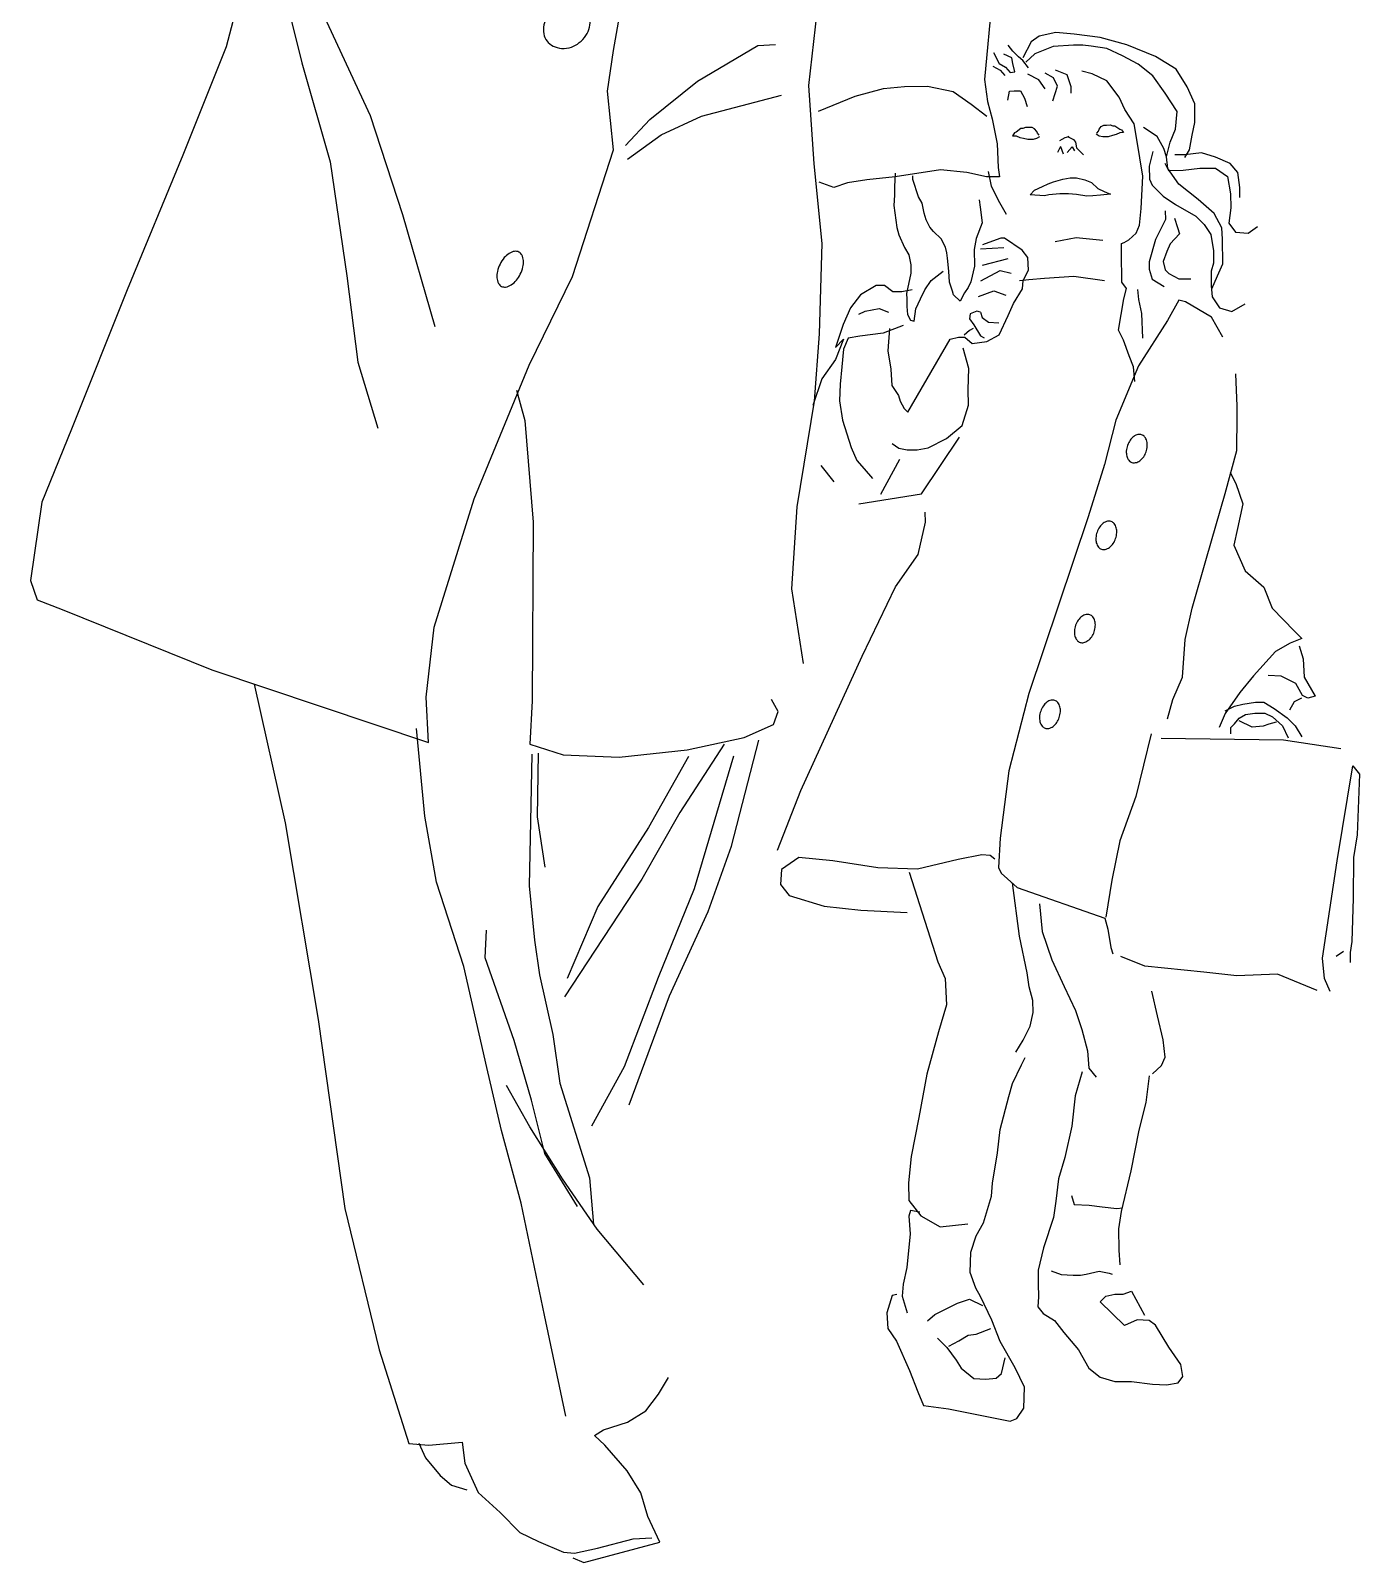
# Model space of a CAD drawing. Extents: x 15.44 to 16.41, y -2.69 to -0.98.
# Drawn here: x 15.571 to 16.411, y -2.685 to -1.717 of the extents above; entities that cross this region are included whole.
import ezdxf

# ---------------------------------------------------------------- set-up
doc = ezdxf.new("R2010")
doc.units = 0
doc.header["$LTSCALE"] = 100
doc.header["$MEASUREMENT"] = 0
doc.layers.add('P-PESSOA', color=2, linetype='CONTINUOUS')

msp = doc.modelspace()

# ---------------------------------------------------------------- linework, layer by layer
at = {"layer": 'P-PESSOA'}
for p, q in [((15.71255, -1.6583), (15.6946, -1.72709)), ((15.93951, -1.72941), (15.9499, -1.66884)), ((16.18088, -1.67295), (16.17395, -1.74762)), ((16.063, -1.7515), (16.0705, -1.68447)), ((15.75129, -1.69631), (15.78572, -1.77042)), ((15.73512, -1.70743), (15.74238, -1.7371)), ((16.20858, -1.72037), (16.20346, -1.72391)), ((16.21902, -1.71795), (16.20858, -1.72037)), ((16.23066, -1.719), (16.21902, -1.71795)), ((16.24713, -1.72117), (16.23066, -1.719)), ((16.26395, -1.72566), (16.24713, -1.72117)), ((15.6946, -1.72709), (15.66734, -1.79547)), ((15.9356, -1.75504), (15.93951, -1.72941)), ((15.99253, -1.74868), (16.03069, -1.72622)), ((16.03069, -1.72622), (16.04182, -1.72545)), ((16.1796, -1.73062), (16.18315, -1.73756)), ((16.19126, -1.73399), (16.18609, -1.73172)), ((16.19189, -1.72983), (16.18886, -1.72587)), ((16.19541, -1.73329), (16.19189, -1.72983)), ((16.19825, -1.73559), (16.19541, -1.73329)), ((16.20346, -1.72391), (16.19824, -1.73393)), ((16.20586, -1.73153), (16.20009, -1.73673)), ((16.21744, -1.72677), (16.20586, -1.73153)), ((16.23023, -1.72598), (16.21744, -1.72677)), ((16.23604, -1.72592), (16.23023, -1.72598)), ((16.24136, -1.72654), (16.23604, -1.72592)), ((16.25118, -1.72811), (16.24136, -1.72654)), ((16.26119, -1.73266), (16.25118, -1.72811)), ((16.27105, -1.73789), (16.26119, -1.73266)), ((16.28213, -1.73313), (16.26395, -1.72566)), ((16.295, -1.74115), (16.28213, -1.73313)), ((15.74238, -1.7371), (15.76042, -1.79973)), ((16.17918, -1.73926), (16.18386, -1.74171)), ((16.18315, -1.73756), (16.18733, -1.73985)), ((16.18386, -1.74171), (16.18671, -1.74517)), ((16.18733, -1.73985), (16.19019, -1.74331)), ((16.19019, -1.74331), (16.19317, -1.74278)), ((16.19196, -1.73748), (16.19126, -1.73399)), ((16.19317, -1.74278), (16.19196, -1.73748)), ((16.20179, -1.74021), (16.19825, -1.73559)), ((16.22625, -1.74479), (16.21875, -1.74187)), ((16.24203, -1.74398), (16.23553, -1.74238)), ((16.28042, -1.74544), (16.27105, -1.73789)), ((16.30208, -1.75221), (16.295, -1.74115)), ((15.96252, -1.77289), (15.99253, -1.74868)), ((16.0663, -1.80097), (16.063, -1.7515)), ((16.11004, -1.75337), (16.12348, -1.75208)), ((16.12348, -1.75208), (16.13793, -1.75195)), ((16.13793, -1.75195), (16.15425, -1.75528)), ((16.17395, -1.74762), (16.17591, -1.76155)), ((16.20834, -1.74779), (16.20133, -1.74436)), ((16.21238, -1.75356), (16.20834, -1.74779)), ((16.21763, -1.74653), (16.21229, -1.74376)), ((16.2171, -1.76116), (16.22001, -1.75183)), ((16.22001, -1.75183), (16.21763, -1.74653)), ((16.22865, -1.75224), (16.22625, -1.74479)), ((16.22869, -1.7564), (16.22865, -1.75224)), ((16.25138, -1.74854), (16.24203, -1.74398)), ((16.25912, -1.75893), (16.25138, -1.74854)), ((16.28817, -1.75633), (16.28042, -1.74544)), ((16.30684, -1.76313), (16.30208, -1.75221)), ((15.93945, -1.79221), (15.9356, -1.75504)), ((15.99506, -1.77075), (16.04561, -1.75748)), ((16.06897, -1.76772), (16.09214, -1.7582)), ((16.09214, -1.7582), (16.11004, -1.75337)), ((16.15425, -1.75528), (16.16546, -1.76331)), ((16.17591, -1.76155), (16.17883, -1.77249)), ((16.18869, -1.76077), (16.1898, -1.75494)), ((16.1898, -1.75494), (16.19262, -1.75491)), ((16.19262, -1.75491), (16.19678, -1.75487)), ((16.19678, -1.75487), (16.19915, -1.7595)), ((16.19915, -1.7595), (16.20086, -1.7648)), ((16.26268, -1.76654), (16.25912, -1.75893)), ((16.29575, -1.76789), (16.28817, -1.75633)), ((15.78572, -1.77042), (15.80609, -1.83303)), ((15.96959, -1.78262), (15.99506, -1.77075)), ((16.16546, -1.76331), (16.17533, -1.77086)), ((16.26858, -1.77579), (16.26268, -1.76654)), ((16.2947, -1.77903), (16.29575, -1.76789)), ((16.30695, -1.77476), (16.30684, -1.76313)), ((15.94706, -1.78932), (15.96252, -1.77289)), ((16.17883, -1.77249), (16.18197, -1.78824)), ((16.19282, -1.78149), (16.19164, -1.7833)), ((16.19399, -1.781), (16.19282, -1.78149)), ((16.197, -1.7787), (16.19399, -1.781)), ((16.19816, -1.77871), (16.197, -1.7787)), ((16.19983, -1.77806), (16.19816, -1.77871)), ((16.20216, -1.77809), (16.19983, -1.77806)), ((16.20399, -1.7781), (16.20216, -1.77809)), ((16.20564, -1.77878), (16.20399, -1.7781)), ((16.20695, -1.78046), (16.20564, -1.77878)), ((16.20744, -1.78162), (16.20695, -1.78046)), ((16.20859, -1.7828), (16.20744, -1.78162)), ((16.24489, -1.78151), (16.24599, -1.78028)), ((16.24599, -1.78028), (16.24643, -1.7791)), ((16.24643, -1.7791), (16.24767, -1.77737)), ((16.24767, -1.77737), (16.24929, -1.77662)), ((16.24929, -1.77662), (16.25112, -1.77652)), ((16.25112, -1.77652), (16.25344, -1.7764)), ((16.25344, -1.7764), (16.25513, -1.77697)), ((16.25513, -1.77697), (16.2563, -1.77691)), ((16.2563, -1.77691), (16.2594, -1.77908)), ((16.25953, -1.7814), (16.25718, -1.78246)), ((16.2594, -1.77908), (16.26059, -1.77951)), ((16.26185, -1.78128), (16.25953, -1.7814)), ((16.26059, -1.77951), (16.26185, -1.78128)), ((16.27034, -1.78557), (16.26858, -1.77579)), ((16.28311, -1.78379), (16.27442, -1.77806)), ((16.29129, -1.7872), (16.2947, -1.77903)), ((16.3052, -1.78292), (16.30695, -1.77476)), ((15.94831, -1.79794), (15.96959, -1.78262)), ((16.18197, -1.78824), (16.18262, -1.80336)), ((16.19164, -1.7833), (16.19397, -1.78332)), ((16.19397, -1.78332), (16.19635, -1.78428)), ((16.19635, -1.78428), (16.19869, -1.78478)), ((16.19869, -1.78478), (16.20144, -1.78545)), ((16.20144, -1.78545), (16.20486, -1.78545)), ((16.20486, -1.78545), (16.20712, -1.78478)), ((16.20712, -1.78478), (16.20895, -1.78361)), ((16.22189, -1.78998), (16.22017, -1.79373)), ((16.22156, -1.78627), (16.22303, -1.78535)), ((16.22189, -1.78998), (16.22363, -1.79472)), ((16.22303, -1.78535), (16.225, -1.78426)), ((16.225, -1.78426), (16.22734, -1.78371)), ((16.22631, -1.79379), (16.2293, -1.79025)), ((16.22734, -1.78371), (16.22691, -1.78393)), ((16.22691, -1.78393), (16.23012, -1.78551)), ((16.2293, -1.79025), (16.23088, -1.79281)), ((16.23012, -1.78551), (16.23137, -1.78725)), ((16.23137, -1.78725), (16.23203, -1.7909)), ((16.23203, -1.7909), (16.23651, -1.79521)), ((16.24645, -1.78342), (16.24457, -1.78233)), ((16.24873, -1.78399), (16.24645, -1.78342)), ((16.25215, -1.78384), (16.24873, -1.78399)), ((16.25487, -1.78306), (16.25215, -1.78384)), ((16.25718, -1.78246), (16.25487, -1.78306)), ((16.27405, -1.8088), (16.27034, -1.78557)), ((16.28734, -1.79123), (16.28311, -1.78379)), ((16.28905, -1.79653), (16.28734, -1.79123)), ((16.28905, -1.79653), (16.29129, -1.7872)), ((16.30363, -1.79224), (16.3052, -1.78292)), ((15.66734, -1.79547), (15.6321, -1.8807)), ((15.76042, -1.79973), (15.7709, -1.87174)), ((15.91346, -1.87221), (15.93945, -1.79221)), ((16.07143, -1.85143), (16.0663, -1.80097)), ((16.28038, -1.79312), (16.27814, -1.80245)), ((16.28792, -1.80053), (16.29029, -1.80516)), ((16.28978, -1.804), (16.28905, -1.79653)), ((16.30067, -1.79525), (16.29435, -1.79531)), ((16.31112, -1.79399), (16.30067, -1.79525)), ((16.30068, -1.79692), (16.30363, -1.79224)), ((16.31995, -1.79673), (16.31112, -1.79399)), ((16.3293, -1.8008), (16.31995, -1.79673)), ((16.334, -1.80657), (16.3293, -1.8008)), ((16.11754, -1.80913), (16.09962, -1.81112)), ((16.11752, -1.8068), (16.11711, -1.81561)), ((16.14608, -1.80487), (16.11754, -1.80913)), ((16.12869, -1.81085), (16.12867, -1.80852)), ((16.13229, -1.82178), (16.12869, -1.81085)), ((16.16287, -1.80637), (16.14608, -1.80487)), ((16.1752, -1.80924), (16.16287, -1.80637)), ((16.18334, -1.80916), (16.1752, -1.80924)), ((16.17633, -1.80574), (16.17808, -1.81503)), ((16.18262, -1.80336), (16.18334, -1.80916)), ((16.21761, -1.81235), (16.22341, -1.81063)), ((16.22341, -1.81063), (16.22805, -1.80992)), ((16.22805, -1.80992), (16.23204, -1.80989)), ((16.23204, -1.80989), (16.23737, -1.811)), ((16.23737, -1.811), (16.24154, -1.81279)), ((16.27308, -1.82924), (16.27405, -1.8088)), ((16.27814, -1.80245), (16.27822, -1.81059)), ((16.27822, -1.81059), (16.27992, -1.81456)), ((16.29686, -1.8139), (16.28978, -1.804)), ((16.29029, -1.80516), (16.2996, -1.80507)), ((16.2996, -1.80507), (16.31005, -1.8038)), ((16.31005, -1.8038), (16.32002, -1.80371)), ((16.32002, -1.80371), (16.32755, -1.80895)), ((16.32755, -1.80895), (16.32948, -1.8199)), ((16.33525, -1.81586), (16.334, -1.80657)), ((16.07873, -1.81598), (16.0694, -1.81258)), ((16.08734, -1.8129), (16.07873, -1.81598)), ((16.09962, -1.81112), (16.08734, -1.8129)), ((16.11711, -1.81561), (16.11716, -1.82076)), ((16.17808, -1.81503), (16.18349, -1.82544)), ((16.20284, -1.82064), (16.20564, -1.81762)), ((16.21188, -1.82121), (16.20284, -1.82064)), ((16.20564, -1.81762), (16.21066, -1.81541)), ((16.21066, -1.81541), (16.21413, -1.81355)), ((16.2147, -1.82052), (16.21188, -1.82121)), ((16.21413, -1.81355), (16.21761, -1.81235)), ((16.22167, -1.81995), (16.2147, -1.82052)), ((16.22699, -1.8199), (16.22167, -1.81995)), ((16.23214, -1.82035), (16.22699, -1.8199)), ((16.23863, -1.82145), (16.23214, -1.82035)), ((16.24154, -1.81279), (16.24557, -1.81664)), ((16.24557, -1.81664), (16.2495, -1.81853)), ((16.25358, -1.82021), (16.2472, -1.82088)), ((16.2495, -1.81853), (16.25358, -1.82021)), ((16.27992, -1.81456), (16.28696, -1.82147)), ((16.30908, -1.82358), (16.29686, -1.8139)), ((16.32948, -1.8199), (16.32956, -1.82871)), ((16.33531, -1.82217), (16.33525, -1.81586)), ((16.11716, -1.82076), (16.11655, -1.82725)), ((16.11655, -1.82725), (16.11851, -1.84118)), ((16.13465, -1.82591), (16.13229, -1.82178)), ((16.13587, -1.83221), (16.13465, -1.82591)), ((16.17068, -1.82374), (16.17123, -1.82839)), ((16.17123, -1.82839), (16.17248, -1.83834)), ((16.18349, -1.82544), (16.18755, -1.83288)), ((16.2424, -1.82132), (16.23863, -1.82145)), ((16.2472, -1.82088), (16.2424, -1.82132)), ((16.27201, -1.83972), (16.27308, -1.82924)), ((16.28696, -1.82147), (16.29465, -1.82671)), ((16.29465, -1.82671), (16.30752, -1.83407)), ((16.31913, -1.83229), (16.30908, -1.82358)), ((16.32956, -1.82871), (16.32849, -1.83852)), ((15.80609, -1.83303), (15.82653, -1.90377)), ((16.13708, -1.83635), (16.13587, -1.83221)), ((16.13945, -1.84098), (16.13708, -1.83635)), ((16.17248, -1.83834), (16.16859, -1.84818)), ((16.26974, -1.84489), (16.27201, -1.83972)), ((16.28826, -1.83608), (16.28207, -1.84893)), ((16.28821, -1.83076), (16.28826, -1.83608)), ((16.29407, -1.83536), (16.29595, -1.84115)), ((16.30752, -1.83407), (16.31272, -1.83933)), ((16.31272, -1.83933), (16.31693, -1.84561)), ((16.32387, -1.84155), (16.31913, -1.83229)), ((16.32849, -1.83852), (16.33253, -1.84429)), ((16.11851, -1.84118), (16.11972, -1.84582)), ((16.11972, -1.84582), (16.12329, -1.85393)), ((16.1418, -1.84379), (16.13945, -1.84098)), ((16.14649, -1.84839), (16.1418, -1.84379)), ((16.14937, -1.85368), (16.14649, -1.84839)), ((16.16859, -1.84818), (16.16749, -1.85517)), ((16.18421, -1.84803), (16.17907, -1.84991)), ((16.18653, -1.84801), (16.18421, -1.84803)), ((16.19773, -1.85555), (16.18653, -1.84801)), ((16.21862, -1.85003), (16.23188, -1.84758)), ((16.23188, -1.84758), (16.24885, -1.84925)), ((16.26232, -1.85078), (16.26513, -1.84909)), ((16.26513, -1.84909), (16.26974, -1.84489)), ((16.28207, -1.84893), (16.27805, -1.86292)), ((16.29716, -1.8453), (16.2914, -1.85166)), ((16.29595, -1.84115), (16.29716, -1.8453)), ((16.31693, -1.84561), (16.31869, -1.85606)), ((16.32443, -1.84853), (16.32387, -1.84155)), ((16.32458, -1.86414), (16.32443, -1.84853)), ((16.33253, -1.84429), (16.34068, -1.84488)), ((16.34068, -1.84488), (16.34646, -1.84067)), ((16.06964, -1.90844), (16.07143, -1.85143)), ((16.12329, -1.85393), (16.12616, -1.85855)), ((16.12616, -1.85855), (16.12738, -1.86486)), ((16.15007, -1.85716), (16.14937, -1.85368)), ((16.1506, -1.86065), (16.15007, -1.85716)), ((16.16749, -1.85517), (16.16759, -1.86564)), ((16.17148, -1.85463), (16.18609, -1.85383)), ((16.17907, -1.84991), (16.17262, -1.8523)), ((16.20127, -1.86017), (16.19773, -1.85555)), ((16.2605, -1.85146), (16.26232, -1.85078)), ((16.26051, -1.85312), (16.2605, -1.85146)), ((16.26055, -1.85727), (16.26051, -1.85312)), ((16.26073, -1.87588), (16.26055, -1.85727)), ((16.28912, -1.85634), (16.28686, -1.86284)), ((16.2914, -1.85166), (16.28912, -1.85634)), ((16.31869, -1.85606), (16.31876, -1.8637)), ((16.12738, -1.86486), (16.12743, -1.87017)), ((16.14027, -1.8747), (16.14785, -1.86881)), ((16.15134, -1.86878), (16.1506, -1.86065)), ((16.15191, -1.87575), (16.15134, -1.86878)), ((16.16759, -1.86564), (16.16536, -1.87563)), ((16.17167, -1.8749), (16.1839, -1.86847)), ((16.17274, -1.86509), (16.18898, -1.86078)), ((16.1839, -1.86847), (16.19089, -1.87007)), ((16.19841, -1.87465), (16.20184, -1.8683)), ((16.20184, -1.8683), (16.20127, -1.86017)), ((16.27805, -1.86292), (16.27809, -1.86757)), ((16.27809, -1.86757), (16.27998, -1.87387)), ((16.28686, -1.86284), (16.28807, -1.86798)), ((16.28807, -1.86798), (16.29042, -1.87028)), ((16.31876, -1.8637), (16.31715, -1.86886)), ((16.31715, -1.86886), (16.31724, -1.87817)), ((16.32117, -1.87182), (16.32458, -1.86414)), ((15.7709, -1.87174), (15.7779, -1.92633)), ((15.88608, -1.92829), (15.91346, -1.87221)), ((16.10541, -1.87786), (16.09566, -1.88377)), ((16.11072, -1.87781), (16.10541, -1.87786)), ((16.11591, -1.88191), (16.11072, -1.87781)), ((16.12743, -1.87017), (16.12473, -1.88299)), ((16.13633, -1.88055), (16.14027, -1.8747)), ((16.15379, -1.88155), (16.15191, -1.87575)), ((16.16536, -1.87563), (16.16357, -1.87913)), ((16.19609, -1.87467), (16.2019, -1.87412)), ((16.19797, -1.87997), (16.19841, -1.87465)), ((16.2019, -1.87412), (16.21186, -1.87336)), ((16.21186, -1.87336), (16.23045, -1.87202)), ((16.23045, -1.87202), (16.24975, -1.87482)), ((16.26376, -1.87984), (16.26073, -1.87588)), ((16.27998, -1.87387), (16.2875, -1.87845)), ((16.29042, -1.87028), (16.29676, -1.87371)), ((16.29676, -1.87371), (16.3044, -1.87364)), ((16.31724, -1.87817), (16.3178, -1.88514)), ((16.31775, -1.87999), (16.32117, -1.87182)), ((15.6321, -1.8807), (15.59688, -1.96876)), ((16.09566, -1.88377), (16.08926, -1.89197)), ((16.12173, -1.88186), (16.11591, -1.88191)), ((16.12819, -1.88063), (16.12173, -1.88186)), ((16.12473, -1.88299), (16.12476, -1.88648)), ((16.12476, -1.88648), (16.1248, -1.89113)), ((16.13063, -1.89274), (16.1334, -1.8864)), ((16.1334, -1.8864), (16.13633, -1.88055)), ((16.15431, -1.88387), (16.15379, -1.88155)), ((16.1585, -1.88782), (16.15431, -1.88387)), ((16.16127, -1.88264), (16.1585, -1.88782)), ((16.16357, -1.87913), (16.16127, -1.88264)), ((16.1701, -1.88488), (16.17987, -1.8813)), ((16.17987, -1.8813), (16.18754, -1.88405)), ((16.19224, -1.88933), (16.19797, -1.87997)), ((16.25869, -1.90614), (16.26199, -1.88634)), ((16.26199, -1.88634), (16.26376, -1.87984)), ((16.27074, -1.88044), (16.2713, -1.88675)), ((16.2713, -1.88675), (16.27321, -1.89553)), ((16.29689, -1.88717), (16.28954, -1.90003)), ((16.30105, -1.88829), (16.29689, -1.88717)), ((16.31743, -1.89794), (16.30105, -1.88829)), ((16.3178, -1.88514), (16.32252, -1.89207)), ((16.08926, -1.89197), (16.08471, -1.90248)), ((16.09461, -1.89607), (16.09858, -1.89421)), ((16.09858, -1.89421), (16.10737, -1.89246)), ((16.10737, -1.89246), (16.11321, -1.89473)), ((16.1248, -1.89113), (16.12535, -1.89628)), ((16.12535, -1.89628), (16.12721, -1.89975)), ((16.12954, -1.90039), (16.13063, -1.89274)), ((16.16489, -1.8959), (16.16442, -1.89889)), ((16.16903, -1.8942), (16.16489, -1.8959)), ((16.17136, -1.89468), (16.16903, -1.8942)), ((16.17136, -1.89468), (16.17255, -1.89815)), ((16.17255, -1.89815), (16.17657, -1.90111)), ((16.18313, -1.90918), (16.18882, -1.89683)), ((16.18882, -1.89683), (16.19224, -1.88933)), ((16.27321, -1.89553), (16.27386, -1.91114)), ((16.32453, -1.91066), (16.31743, -1.89794)), ((16.32252, -1.89207), (16.33019, -1.89433)), ((16.33019, -1.89433), (16.33878, -1.88959)), ((16.08471, -1.90248), (16.0797, -1.91715)), ((16.12259, -1.90328), (16.10985, -1.90805)), ((16.11381, -1.90519), (16.11278, -1.91916)), ((16.12721, -1.89975), (16.12954, -1.90039)), ((16.16449, -1.90637), (16.16103, -1.90939)), ((16.16442, -1.89889), (16.16728, -1.90285)), ((16.16681, -1.90519), (16.16449, -1.90637)), ((16.16728, -1.90285), (16.1715, -1.90979)), ((16.17657, -1.90111), (16.18305, -1.90154)), ((16.26174, -1.91242), (16.25869, -1.90614)), ((16.28954, -1.90003), (16.2712, -1.92861)), ((16.06656, -1.951), (16.06964, -1.90844)), ((16.0797, -1.91715), (16.08479, -1.91178)), ((16.08479, -1.91178), (16.07977, -1.92462)), ((16.08778, -1.91125), (16.08486, -1.91826)), ((16.09525, -1.91002), (16.08778, -1.91125)), ((16.10985, -1.90805), (16.09525, -1.91002)), ((16.12544, -1.95791), (16.15225, -1.9118)), ((16.15225, -1.9118), (16.15755, -1.91059)), ((16.15755, -1.91059), (16.16154, -1.91055)), ((16.16405, -1.9303), (16.16044, -1.91754)), ((16.16154, -1.91055), (16.16623, -1.91449)), ((16.16623, -1.91449), (16.17552, -1.91324)), ((16.1715, -1.90979), (16.17384, -1.91093)), ((16.17552, -1.91324), (16.18313, -1.90918)), ((16.26533, -1.92236), (16.26174, -1.91242)), ((15.7779, -1.92633), (15.79043, -1.96808)), ((16.07977, -1.92462), (16.07108, -1.937)), ((16.08486, -1.91826), (16.0838, -1.92924)), ((16.11278, -1.91916), (16.11472, -1.93077)), ((16.26822, -1.92931), (16.26533, -1.92236)), ((15.85133, -2.01286), (15.88608, -1.92829)), ((16.0838, -1.92924), (16.08274, -1.94038)), ((16.11472, -1.93077), (16.11531, -1.94123)), ((16.16368, -1.94359), (16.16405, -1.9303)), ((16.2712, -1.92861), (16.25691, -1.96314)), ((16.26897, -1.9386), (16.26822, -1.92931)), ((16.33358, -1.95427), (16.33289, -1.93384)), ((15.87809, -1.94399), (15.88342, -1.96321)), ((16.07108, -1.937), (16.06542, -1.95383)), ((16.08274, -1.94038), (16.08234, -1.95085)), ((16.11531, -1.94123), (16.11953, -1.9475)), ((16.16378, -1.95356), (16.16368, -1.94359)), ((16.05557, -2.01789), (16.06656, -1.951)), ((16.08234, -1.95085), (16.08412, -1.96296)), ((16.11953, -1.9475), (16.12072, -1.95098)), ((16.12072, -1.95098), (16.12309, -1.95561)), ((16.12309, -1.95561), (16.12544, -1.95791)), ((16.15975, -1.96639), (16.16378, -1.95356)), ((16.33364, -1.96058), (16.33358, -1.95427)), ((15.88342, -1.96321), (15.88869, -2.02762)), ((16.08412, -1.96296), (16.0896, -1.98035)), ((16.25691, -1.96314), (16.2497, -1.99112)), ((16.33335, -1.98218), (16.33364, -1.96058)), ((15.59688, -1.96876), (15.57805, -2.01496)), ((16.13407, -2.00967), (16.15816, -1.97388)), ((16.13845, -1.98055), (16.15002, -1.97463)), ((16.15002, -1.97463), (16.15975, -1.96639)), ((16.0896, -1.98035), (16.09317, -1.98846)), ((16.11566, -1.97778), (16.11984, -1.98073)), ((16.11984, -1.98073), (16.125, -1.98184)), ((16.125, -1.98184), (16.13148, -1.98178)), ((16.13148, -1.98178), (16.13845, -1.98055)), ((16.32597, -2.0095), (16.33335, -1.98218)), ((16.07044, -1.99167), (16.07868, -2.00205)), ((16.09317, -1.98846), (16.09787, -1.99373)), ((16.09787, -1.99373), (16.10308, -1.99999)), ((16.10849, -2.00991), (16.12041, -1.9877)), ((16.2497, -1.99112), (16.23938, -2.02428)), ((16.32933, -1.99618), (16.33288, -2.00312)), ((16.33288, -2.00312), (16.33716, -2.01587)), ((15.82602, -2.09401), (15.85133, -2.01286)), ((16.09459, -2.01586), (16.13407, -2.00967)), ((16.31423, -2.05032), (16.32597, -2.0095)), ((15.57805, -2.01496), (15.57104, -2.06437)), ((16.05207, -2.06976), (16.05557, -2.01789)), ((16.13657, -2.02759), (16.13651, -2.02127)), ((16.33716, -2.01587), (16.33382, -2.03152)), ((15.88869, -2.02762), (15.8881, -2.1406)), ((16.13211, -2.04807), (16.13657, -2.02759)), ((16.23938, -2.02428), (16.20206, -2.13579)), ((16.33382, -2.03152), (16.33159, -2.04201)), ((16.33159, -2.04201), (16.33872, -2.05823)), ((16.11769, -2.06847), (16.13211, -2.04807)), ((16.30522, -2.08197), (16.31423, -2.05032)), ((16.33872, -2.05823), (16.35045, -2.06858)), ((15.57104, -2.06437), (15.57515, -2.07663)), ((16.0595, -2.11687), (16.05207, -2.06976)), ((16.09667, -2.11237), (16.11769, -2.06847)), ((16.35045, -2.06858), (16.35573, -2.08199)), ((15.57515, -2.07663), (15.59099, -2.08279)), ((16.30076, -2.10178), (16.30522, -2.08197)), ((16.35573, -2.08199), (16.36982, -2.09647)), ((15.59099, -2.08279), (15.68555, -2.12093)), ((15.82113, -2.13825), (15.82602, -2.09401)), ((16.37452, -2.10108), (16.36707, -2.10398)), ((16.36982, -2.09647), (16.37452, -2.10108)), ((16.29916, -2.12556), (16.30076, -2.10178)), ((16.35782, -2.10938), (16.34401, -2.12463)), ((16.36707, -2.10398), (16.35782, -2.10938)), ((16.3729, -2.10575), (16.37531, -2.11387)), ((15.68555, -2.12093), (15.82256, -2.16681)), ((16.05794, -2.19714), (16.09667, -2.11237)), ((16.37531, -2.11387), (16.37592, -2.12549)), ((15.71239, -2.12998), (15.73183, -2.21769)), ((16.29298, -2.13957), (16.29916, -2.12556)), ((16.34401, -2.12463), (16.3353, -2.13518)), ((16.36146, -2.12496), (16.35331, -2.12454)), ((16.3708, -2.12953), (16.36146, -2.12496)), ((16.37486, -2.13713), (16.3708, -2.12953)), ((16.37592, -2.12549), (16.38301, -2.13755)), ((15.82256, -2.16681), (15.82113, -2.13825)), ((16.04351, -2.14726), (16.03928, -2.13966)), ((16.20206, -2.13579), (16.18924, -2.18475)), ((16.28961, -2.1519), (16.29298, -2.13957)), ((16.3353, -2.13518), (16.32613, -2.14856)), ((16.37438, -2.1388), (16.36975, -2.14117)), ((16.37837, -2.13876), (16.37486, -2.13713)), ((16.38301, -2.13755), (16.37837, -2.13876)), ((15.8881, -2.1406), (15.88653, -2.16787)), ((16.0406, -2.15543), (16.04351, -2.14726)), ((16.32613, -2.14856), (16.32222, -2.1574)), ((16.32611, -2.1469), (16.3319, -2.14385)), ((16.3319, -2.14385), (16.3372, -2.14264)), ((16.33496, -2.15147), (16.33893, -2.1491)), ((16.3372, -2.14264), (16.34533, -2.1414)), ((16.33893, -2.1491), (16.34473, -2.14838)), ((16.34473, -2.14838), (16.35121, -2.14832)), ((16.34533, -2.1414), (16.35048, -2.14135)), ((16.35048, -2.14135), (16.357, -2.14544)), ((16.35121, -2.14832), (16.35589, -2.1506)), ((16.357, -2.14544), (16.3652, -2.15118)), ((16.36975, -2.14117), (16.36681, -2.14651)), ((15.82018, -2.21336), (15.815, -2.15808)), ((16.02207, -2.16375), (16.0406, -2.15543)), ((16.3297, -2.15733), (16.332, -2.15498)), ((16.32974, -2.16132), (16.3297, -2.15733)), ((16.332, -2.15498), (16.33496, -2.15147)), ((16.34316, -2.1572), (16.33498, -2.15313)), ((16.35013, -2.15647), (16.34316, -2.1572)), ((16.3536, -2.15528), (16.35013, -2.15647)), ((16.35824, -2.15407), (16.3536, -2.15528)), ((16.35589, -2.1506), (16.36225, -2.15636)), ((16.36225, -2.15636), (16.36582, -2.16397)), ((16.3652, -2.15118), (16.37039, -2.15628)), ((16.37039, -2.15628), (16.37461, -2.16322)), ((15.88653, -2.16787), (15.9077, -2.17464)), ((16.00931, -2.16786), (15.98132, -2.21116)), ((15.98609, -2.17157), (16.02207, -2.16375)), ((16.01408, -2.23244), (16.03139, -2.16532)), ((16.27923, -2.1613), (16.26964, -2.20093)), ((16.28557, -2.16407), (16.363, -2.16516)), ((16.363, -2.16516), (16.39911, -2.17063)), ((16.37461, -2.16322), (16.37461, -2.16322)), ((15.88776, -2.17433), (15.887, -2.21671)), ((15.89191, -2.17363), (15.89113, -2.21384)), ((15.9077, -2.17464), (15.9431, -2.17613)), ((15.9431, -2.17613), (15.98609, -2.17157)), ((15.98679, -2.17572), (15.96163, -2.22065)), ((16.0152, -2.17545), (15.99041, -2.25942)), ((16.18924, -2.18475), (16.18383, -2.22734)), ((16.39679, -2.24159), (16.40669, -2.18152)), ((16.40669, -2.18152), (16.41089, -2.1868)), ((16.41089, -2.1868), (16.40943, -2.22519)), ((16.04318, -2.23499), (16.05794, -2.19714)), ((16.26964, -2.20093), (16.25944, -2.22894)), ((15.73183, -2.21769), (15.75279, -2.34193)), ((15.82755, -2.25515), (15.82018, -2.21336)), ((15.887, -2.21671), (15.88622, -2.25742)), ((15.89113, -2.21384), (15.89608, -2.2457)), ((15.98132, -2.21116), (15.95729, -2.25325)), ((15.96163, -2.22065), (15.92955, -2.27046)), ((16.18383, -2.22734), (16.18284, -2.24596)), ((16.40943, -2.22519), (16.40724, -2.23966)), ((15.99936, -2.27379), (16.01408, -2.23244)), ((16.25944, -2.22894), (16.25453, -2.25391)), ((16.05651, -2.23952), (16.04562, -2.24726)), ((16.07813, -2.24164), (16.05651, -2.23952)), ((16.10659, -2.24602), (16.07813, -2.24164)), ((16.13168, -2.24694), (16.10659, -2.24602)), ((16.15721, -2.24088), (16.13168, -2.24694)), ((16.1723, -2.23791), (16.15721, -2.24088)), ((16.17745, -2.23836), (16.1723, -2.23791)), ((16.18047, -2.24066), (16.17745, -2.23836)), ((16.18284, -2.24596), (16.18454, -2.24943)), ((16.38758, -2.30332), (16.39679, -2.24159)), ((16.40724, -2.23966), (16.40699, -2.26525)), ((15.84484, -2.30849), (15.82755, -2.25515)), ((15.95729, -2.25325), (15.90849, -2.32765)), ((16.04562, -2.24726), (16.04505, -2.25657)), ((16.12638, -2.24882), (16.14437, -2.30563)), ((16.18454, -2.24943), (16.19459, -2.25864)), ((16.19605, -2.28936), (16.19158, -2.25567)), ((16.25453, -2.25391), (16.25059, -2.27721)), ((15.88622, -2.25742), (15.88954, -2.29178)), ((15.99041, -2.25942), (15.96769, -2.31546)), ((16.04505, -2.25657), (16.05043, -2.2635)), ((16.05043, -2.2635), (16.07259, -2.27026)), ((16.19459, -2.25864), (16.2501, -2.27788)), ((16.40699, -2.26525), (16.40608, -2.29267)), ((15.92955, -2.27046), (15.91021, -2.316)), ((15.97478, -2.32702), (15.99936, -2.27379)), ((16.07259, -2.27026), (16.09588, -2.27287)), ((16.09588, -2.27287), (16.12497, -2.27442)), ((16.20865, -2.26897), (16.21048, -2.2864)), ((16.2501, -2.27788), (16.25183, -2.28484)), ((16.25183, -2.28484), (16.25377, -2.29645)), ((15.85825, -2.30304), (15.85925, -2.28559)), ((15.88954, -2.29178), (15.89258, -2.31385)), ((16.20092, -2.31257), (16.19605, -2.28936)), ((16.21048, -2.2864), (16.21646, -2.30428)), ((16.40608, -2.29267), (16.40499, -2.29966)), ((15.87669, -2.3552), (15.85825, -2.30304)), ((16.21646, -2.30428), (16.22426, -2.32115)), ((16.25377, -2.29645), (16.25497, -2.30043)), ((16.27531, -2.30837), (16.26014, -2.30221)), ((16.38886, -2.3161), (16.38758, -2.30332)), ((16.40083, -2.29904), (16.39621, -2.30207)), ((16.40499, -2.29966), (16.40505, -2.30598)), ((15.85941, -2.37231), (15.84484, -2.30849)), ((15.89258, -2.31385), (15.90108, -2.35148)), ((16.14437, -2.30563), (16.14912, -2.31606)), ((16.20217, -2.32137), (16.20092, -2.31257)), ((16.31257, -2.31217), (16.27531, -2.30837)), ((16.33352, -2.3143), (16.31257, -2.31217)), ((16.3591, -2.31339), (16.33352, -2.3143)), ((16.38428, -2.32362), (16.3591, -2.31339)), ((15.96769, -2.31546), (15.94613, -2.37198)), ((16.14912, -2.31606), (16.14994, -2.33283)), ((16.20458, -2.32998), (16.20217, -2.32137)), ((16.22426, -2.32115), (16.23139, -2.33621)), ((16.28326, -2.3397), (16.27962, -2.32412)), ((16.39243, -2.32421), (16.38886, -2.3161)), ((15.94935, -2.39588), (15.97478, -2.32702)), ((16.14994, -2.33283), (16.14479, -2.34982)), ((16.20465, -2.33762), (16.20458, -2.32998)), ((15.75279, -2.34193), (15.76954, -2.46155)), ((16.20291, -2.34628), (16.20465, -2.33762)), ((16.23139, -2.33621), (16.23549, -2.3483)), ((16.28689, -2.35478), (16.28326, -2.3397)), ((15.90108, -2.35148), (15.90552, -2.38234)), ((16.14479, -2.34982), (16.13757, -2.37664)), ((16.19834, -2.35513), (16.20291, -2.34628)), ((16.23549, -2.3483), (16.23911, -2.36172)), ((15.88752, -2.39298), (15.87669, -2.3552)), ((16.19376, -2.36265), (16.19834, -2.35513)), ((16.23911, -2.36172), (16.23987, -2.37268)), ((16.28816, -2.3659), (16.28689, -2.35478)), ((15.86859, -2.41226), (15.85941, -2.37231)), ((15.94613, -2.37198), (15.92555, -2.4094)), ((16.19162, -2.38244), (16.19732, -2.37076)), ((16.19732, -2.37076), (16.1996, -2.36608)), ((16.23987, -2.37268), (16.24458, -2.37845)), ((16.28012, -2.37645), (16.28588, -2.37108)), ((16.28588, -2.37108), (16.28816, -2.3659)), ((15.90552, -2.38234), (15.9242, -2.44214)), ((16.13757, -2.37664), (16.13251, -2.40394)), ((16.23574, -2.37504), (16.23124, -2.3902)), ((16.27613, -2.39443), (16.2783, -2.37763)), ((15.88651, -2.40977), (15.87181, -2.38382)), ((16.18376, -2.41159), (16.18937, -2.3906)), ((16.18937, -2.3906), (16.19162, -2.38244)), ((16.23124, -2.3902), (16.22909, -2.4095)), ((15.89598, -2.42662), (15.88752, -2.39298)), ((16.27165, -2.41192), (16.27613, -2.39443)), ((15.90726, -2.4428), (15.88651, -2.40977)), ((16.13251, -2.40394), (16.1276, -2.42857)), ((16.22909, -2.4095), (16.22463, -2.42931)), ((15.88116, -2.45817), (15.86859, -2.41226)), ((16.18223, -2.42622), (16.18376, -2.41159)), ((16.26674, -2.43771), (16.27165, -2.41192)), ((15.91673, -2.46015), (15.89598, -2.42662)), ((16.1276, -2.42857), (16.12593, -2.44537)), ((16.17893, -2.44553), (16.18223, -2.42622)), ((16.22463, -2.42931), (16.22077, -2.4428)), ((16.26051, -2.46336), (16.26674, -2.43771)), ((15.92916, -2.47466), (15.90726, -2.4428)), ((15.9242, -2.44214), (15.92681, -2.47169)), ((16.12593, -2.44537), (16.12603, -2.4565)), ((16.17834, -2.45367), (16.17893, -2.44553)), ((16.22077, -2.4428), (16.21908, -2.45678)), ((15.89579, -2.52897), (15.88116, -2.45817)), ((16.12603, -2.4565), (16.13377, -2.46623)), ((16.17335, -2.4705), (16.17834, -2.45367)), ((16.21908, -2.45678), (16.21751, -2.46726)), ((16.22901, -2.45319), (16.23073, -2.45899)), ((16.23073, -2.45899), (16.24004, -2.4594)), ((16.24004, -2.4594), (16.24835, -2.46048)), ((15.76954, -2.46155), (15.79133, -2.5509)), ((16.12726, -2.4628), (16.12613, -2.4663)), ((16.12613, -2.4663), (16.1269, -2.47742)), ((16.13308, -2.46391), (16.12726, -2.4628)), ((16.13377, -2.46623), (16.14596, -2.47309)), ((16.21751, -2.46726), (16.21122, -2.48642)), ((16.24835, -2.46048), (16.25767, -2.46156)), ((16.25767, -2.46156), (16.26115, -2.46103)), ((16.25895, -2.47434), (16.26051, -2.46336)), ((15.95857, -2.50976), (15.92916, -2.47466)), ((16.1269, -2.47742), (16.12478, -2.49888)), ((16.14596, -2.47309), (16.16339, -2.47126)), ((16.16539, -2.48919), (16.16878, -2.47869)), ((16.16878, -2.47869), (16.17335, -2.4705)), ((16.25908, -2.4878), (16.25895, -2.47434)), ((16.21122, -2.48642), (16.20786, -2.50041)), ((16.25967, -2.49709), (16.25908, -2.4878)), ((16.16485, -2.50198), (16.16539, -2.48919)), ((16.12478, -2.49888), (16.12255, -2.50936)), ((16.16843, -2.51192), (16.16485, -2.50198)), ((16.20786, -2.50041), (16.20795, -2.50922)), ((16.21601, -2.501), (16.22251, -2.50326)), ((16.22251, -2.50326), (16.22999, -2.50369)), ((16.22999, -2.50369), (16.23464, -2.50365)), ((16.23464, -2.50365), (16.23813, -2.50311)), ((16.23813, -2.50311), (16.24641, -2.50121)), ((16.24641, -2.50121), (16.25274, -2.50231)), ((16.25274, -2.50231), (16.25457, -2.50296)), ((16.11564, -2.51641), (16.11226, -2.52757)), ((16.11846, -2.51588), (16.11564, -2.51641)), ((16.12255, -2.50936), (16.12196, -2.51701)), ((16.12196, -2.51701), (16.12505, -2.52745)), ((16.17147, -2.51704), (16.16843, -2.51192)), ((16.17859, -2.53209), (16.17147, -2.51704)), ((16.20802, -2.51736), (16.20758, -2.52367)), ((16.20795, -2.50922), (16.20802, -2.51736)), ((16.2471, -2.52047), (16.25055, -2.51695)), ((16.25055, -2.51695), (16.25635, -2.51573)), ((16.25635, -2.51573), (16.26167, -2.51568)), ((16.26167, -2.51568), (16.2668, -2.51381)), ((16.2668, -2.51381), (16.27509, -2.52885)), ((16.11226, -2.52757), (16.11285, -2.53737)), ((16.1425, -2.52845), (16.14763, -2.52607)), ((16.14763, -2.52607), (16.15689, -2.52133)), ((16.15689, -2.52133), (16.16451, -2.51893)), ((16.16451, -2.51893), (16.17269, -2.52284)), ((16.20758, -2.52367), (16.21111, -2.52779)), ((16.26236, -2.53545), (16.2471, -2.52047)), ((15.90935, -2.5928), (15.89579, -2.52897)), ((16.11285, -2.53737), (16.11824, -2.54546)), ((16.13789, -2.53248), (16.1425, -2.52845)), ((16.18387, -2.5455), (16.17859, -2.53209)), ((16.21111, -2.52779), (16.21813, -2.53238)), ((16.21813, -2.53238), (16.22402, -2.5398)), ((16.27046, -2.53188), (16.26236, -2.53545)), ((16.27811, -2.53231), (16.27046, -2.53188)), ((16.28213, -2.53526), (16.27811, -2.53231)), ((16.2904, -2.54914), (16.28213, -2.53526)), ((16.11824, -2.54546), (16.12656, -2.56399)), ((16.14431, -2.54355), (16.15018, -2.54931)), ((16.15133, -2.54863), (16.15778, -2.54508)), ((16.15778, -2.54508), (16.16356, -2.54154)), ((16.16356, -2.54154), (16.16871, -2.54099)), ((16.16871, -2.54099), (16.17798, -2.53741)), ((16.19333, -2.56219), (16.18387, -2.5455)), ((16.22402, -2.5398), (16.23343, -2.55084)), ((15.79133, -2.5509), (15.81, -2.61003)), ((16.15018, -2.54931), (16.15607, -2.55739)), ((16.18473, -2.56576), (16.18696, -2.55594)), ((16.23343, -2.55084), (16.23985, -2.56241)), ((16.29815, -2.56003), (16.2904, -2.54914)), ((16.12656, -2.56399), (16.13184, -2.57739)), ((16.15607, -2.55739), (16.15911, -2.56251)), ((16.15911, -2.56251), (16.16731, -2.56892)), ((16.18127, -2.56878), (16.18473, -2.56576)), ((16.19926, -2.57443), (16.19333, -2.56219)), ((16.23985, -2.56241), (16.24705, -2.56816)), ((16.29938, -2.56766), (16.29815, -2.56003)), ((15.96787, -2.57896), (15.97425, -2.56843)), ((16.16731, -2.56892), (16.17479, -2.56934)), ((16.17479, -2.56934), (16.18127, -2.56878)), ((16.19889, -2.58772), (16.19926, -2.57443)), ((16.24705, -2.56816), (16.25638, -2.57089)), ((16.25638, -2.57089), (16.26685, -2.57079)), ((16.26685, -2.57079), (16.28016, -2.57249)), ((16.28016, -2.57249), (16.28896, -2.57291)), ((16.28896, -2.57291), (16.29643, -2.57167)), ((16.29643, -2.57167), (16.29938, -2.56766)), ((15.95983, -2.5895), (15.96787, -2.57896)), ((16.13184, -2.57739), (16.13541, -2.586)), ((15.94827, -2.59659), (15.95983, -2.5895)), ((16.13541, -2.586), (16.15121, -2.58818)), ((16.15121, -2.58818), (16.19016, -2.59595)), ((16.19016, -2.59595), (16.1943, -2.59424)), ((16.1943, -2.59424), (16.19889, -2.58772)), ((15.92741, -2.60493), (15.93319, -2.60138)), ((15.93395, -2.61118), (15.92741, -2.60493)), ((15.93319, -2.60138), (15.94827, -2.59659)), ((15.81, -2.61003), (15.8228, -2.61107)), ((15.81631, -2.60997), (15.82055, -2.61924)), ((15.8228, -2.61107), (15.84372, -2.60921)), ((15.84372, -2.60921), (15.84551, -2.62249)), ((15.94806, -2.62733), (15.93395, -2.61118)), ((15.82055, -2.61924), (15.82996, -2.63028)), ((15.84551, -2.62249), (15.85382, -2.64102)), ((15.82996, -2.63028), (15.837, -2.63652)), ((15.95683, -2.6412), (15.94806, -2.62733)), ((15.837, -2.63652), (15.84683, -2.63942)), ((15.85382, -2.64102), (15.8679, -2.65367)), ((15.96113, -2.65628), (15.95683, -2.6412)), ((15.8679, -2.65367), (15.88032, -2.66635)), ((15.96876, -2.67248), (15.96113, -2.65628)), ((15.88032, -2.66635), (15.892, -2.67205)), ((15.892, -2.67205), (15.90785, -2.67888)), ((15.9207, -2.68524), (15.96876, -2.67248)), ((15.92926, -2.67635), (15.95196, -2.67032)), ((15.95196, -2.67032), (15.96358, -2.66971)), ((15.90785, -2.67888), (15.91483, -2.67948)), ((15.9137, -2.68231), (15.9207, -2.68524)), ((15.91483, -2.67948), (15.92926, -2.67635))]:
    msp.add_line(p, q, dxfattribs=at)
for points in [[(15.89742, -1.72333, 0.115055), (15.90129, -1.72655, 0.10388), (15.90666, -1.72797, 0.091198), (15.91285, -1.72715, 0.100662), (15.91779, -1.72437, 0.083889), (15.92203, -1.71987, 0.091198), (15.92428, -1.71464, 0.10388), (15.92437, -1.70909, 0.115055), (15.92233, -1.70449, 0.115055), (15.91846, -1.70127, 0.10388), (15.91309, -1.69985, 0.091198), (15.90744, -1.7006, 0.083889), (15.90196, -1.70345, 0.083889), (15.89772, -1.70795, 0.091198), (15.89547, -1.71318, 0.10388), (15.89538, -1.71874, 0.115055)], [(15.86866, -1.87845, 0.154236), (15.87126, -1.87887, 0.106818), (15.87479, -1.87755, 0.073467), (15.87816, -1.8746, 0.073876), (15.88052, -1.87082, 0.059992), (15.88219, -1.86621, 0.073467), (15.88251, -1.86221, 0.106818), (15.88147, -1.85859, 0.154236), (15.87958, -1.85675, 0.154236), (15.87698, -1.85633, 0.106818), (15.87346, -1.85765, 0.073467), (15.87043, -1.86029, 0.059992), (15.86772, -1.86438, 0.059992), (15.86605, -1.86899, 0.073467), (15.86573, -1.87299, 0.106818), (15.86677, -1.87661, 0.154236)], [(16.26713, -1.98979, 0.139487), (16.26945, -1.98993, 0.107106), (16.27217, -1.98868, 0.079994), (16.2746, -1.98616, 0.082592), (16.27606, -1.9831, 0.067687), (16.27681, -1.97945, 0.079994), (16.27652, -1.97631, 0.107106), (16.27517, -1.97363, 0.139487), (16.27328, -1.97229, 0.139487), (16.27096, -1.97215, 0.107106), (16.26824, -1.9734, 0.079994), (16.26604, -1.97567, 0.067687), (16.26435, -1.97899, 0.067687), (16.2636, -1.98263, 0.079994), (16.26389, -1.98578, 0.107106), (16.26524, -1.98845, 0.139487)], [(16.24788, -2.04464, 0.139487), (16.2502, -2.04478, 0.107106), (16.25292, -2.04353, 0.079994), (16.25535, -2.04101, 0.082592), (16.25681, -2.03794, 0.067687), (16.25756, -2.03429, 0.079994), (16.25727, -2.03115, 0.107106), (16.25592, -2.02847, 0.139487), (16.25403, -2.02713, 0.139487), (16.25171, -2.02699, 0.107106), (16.24899, -2.02824, 0.079994), (16.2468, -2.03051, 0.067687), (16.2451, -2.03383, 0.067687), (16.24435, -2.03748, 0.079994), (16.24464, -2.04062, 0.107106), (16.24599, -2.0433, 0.139487)], [(16.23432, -2.10358, 0.139487), (16.23664, -2.10372, 0.107106), (16.23936, -2.10247, 0.079994), (16.24179, -2.09995, 0.082592), (16.24325, -2.09688, 0.067687), (16.244, -2.09324, 0.079994), (16.24371, -2.09009, 0.107106), (16.24236, -2.08741, 0.139487), (16.24047, -2.08608, 0.139487), (16.23815, -2.08594, 0.107106), (16.23543, -2.08719, 0.079994), (16.23324, -2.08946, 0.067687), (16.23154, -2.09277, 0.067687), (16.23079, -2.09642, 0.079994), (16.23108, -2.09956, 0.107106), (16.23243, -2.10224, 0.139487)], [(16.21224, -2.15779, 0.139487), (16.21456, -2.15793, 0.107106), (16.21728, -2.15668, 0.079994), (16.21971, -2.15416, 0.082592), (16.22117, -2.15109, 0.067687), (16.22192, -2.14744, 0.079994), (16.22163, -2.1443, 0.107106), (16.22028, -2.14162, 0.139487), (16.21839, -2.14028, 0.139487), (16.21607, -2.14014, 0.107106), (16.21335, -2.14139, 0.079994), (16.21116, -2.14366, 0.067687), (16.20946, -2.14698, 0.067687), (16.20871, -2.15063, 0.079994), (16.209, -2.15377, 0.107106), (16.21035, -2.15645, 0.139487)]]:
    msp.add_lwpolyline(points, format="xyb", close=True, dxfattribs=at)

doc.saveas('drawing.dxf')
